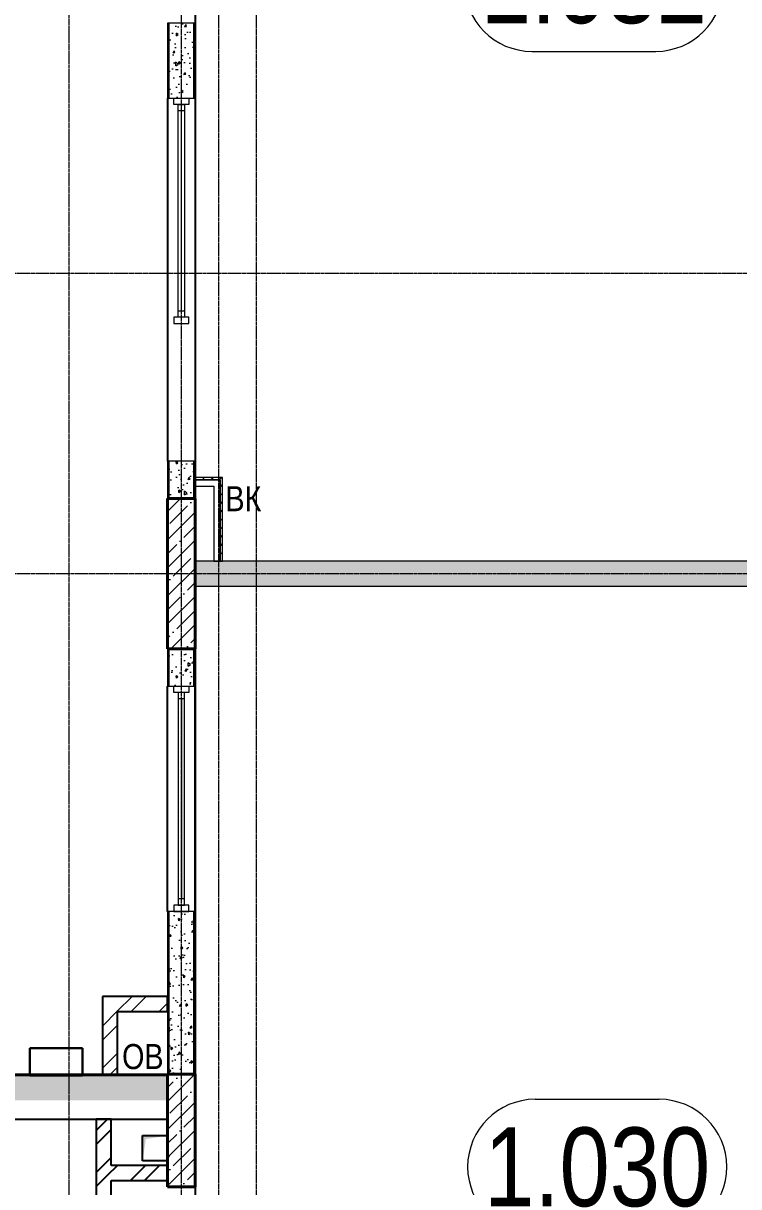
# Model space of a CAD drawing. Header units: millimetres. Extents: x -231292 to 573618, y -153144 to 564035.
# Drawn here: x 19920 to 25637, y -124345 to -115045 of the extents above; entities that cross this region are included whole.
import ezdxf
from ezdxf.enums import TextEntityAlignment as Align

# ---------------------------------------------------------------- set-up
doc = ezdxf.new("R2010")
doc.units = ezdxf.units.MM
doc.linetypes.add('CENTER2', pattern=[28.575, 19.05, -3.175, 3.175, -3.175])
doc.linetypes.add('HIDDEN2', pattern=[4.7625, 3.175, -1.5875])
doc.layers.get('0').update_dxf_attribs({"color": 250})
doc.layers.get('Defpoints').update_dxf_attribs({"color": 250})
for name, color, linetype, lineweight in [('АР_Area', 250, 'Continuous', 5), ('АР_Колонны', 250, 'Continuous', 35), ('АР_Окна', 250, 'Continuous', 5), ('АР_Стены ГКЛ', 250, 'Continuous', 15), ('АР_Стены ЖБ', 250, 'Continuous', 35), ('АР_Стены кирпич', 250, 'Continuous', 20), ('АР_Стены ПЕНОблок', 250, 'Continuous', 20), ('АР_Тонкая', 250, 'Continuous', 5), ('АР_Штриховка', 250, 'Continuous', 0), ('ВК_Шахты', 5, 'Continuous', 9), ('ОВ_Отопление', 250, 'Continuous', 0), ('РД_Оси_100', 250, 'Continuous', 0), ('РД_проем_инж перемыч_фахверк', 250, 'Continuous', 18)]:
    doc.layers.add(name, color=color, linetype=linetype, lineweight=lineweight)
doc.layers.add('МАГНИТЫ', color=7, linetype='Continuous', lineweight=30, true_color=0xd100d1)
doc.layers.add('РД_Витраж_вн', color=250, linetype='Continuous')
doc.layers.add('РД_Проем', color=250, linetype='Continuous', lineweight=0, plot=False)
doc.styles.add('style1', font='ARIALN.TTF')
pattern_1 = [(95, (8883.46, -162345.28), (140.09465, 117.5534), [19.05, -209.55]), (40, (8883.46, -162345.28), (-160.01845, 110.1767), [15.24, -167.6406]), (145.45144, (8895.13, -162335.49), (-19.9238, 227.7301), [16.19, -178.09024]), (91.1842, (8847.54, -162309.36), (221.4102, 161.9534), [28.575, -314.325]), (141.63556, (8866, -162295.87), (-7.0866, 342.8268), [24.285, -267.1356]), (36.18415, (8847.54, -162309.36), (-7.0866, 342.8268), [22.86, -251.4597]), (66, (8874.48, -162300.38), (179.52, 34.89515), [19.05, -209.55]), (11, (8874.48, -162300.38), (-86.5399, 173.9412), [15.24, -167.64]), (116.45145, (8889.44, -162297.47), (92.98005, 208.83634), [16.19, -178.08994]), (82.5, (8883.46, -162345.28), (-57.60547, 61.97341), [0, -165.608, 0, -170.18, 0, -168.275]), (52.5, (8883.46, -162345.28), (-23.58973, 118.087), [0, -97.028, 0, -161.798, 0, -64.135]), (12.5, (8843.406, -162385.335), (99.92786, 91.8262), [0, -63.5, 0, -198.12, 0, -262.89]), (2.5, (8825.45, -162403.3), (86.7639, 122.7224), [0, -82.55, 0, -131.572, 0, -186.69])]
pattern_2 = [(45, (8883.46, -162345.28), (-112.2532, 112.2532), []), (45, (8995.71, -162345.28), (-112.2532, 112.2532), [198.4375, -39.6875, 0, -39.6875])]

# ---------------------------------------------------------------- blocks, each defined once
blk = doc.blocks.new('MOK-МаркаПом_овал_ареал')
for p, q in [((-2.75, 3), (2.75, 3)), ((-2.75, -3), (2.75, -3))]:
    blk.add_line(p, q)
for centre, radius, start, end in [((-2.75, 0), 3, 90, 270), ((2.75, 0), 3, 270, 90), ((-3.75, 0), 3.5, 0, 0.001)]:
    blk.add_arc(centre, radius, start, end)
at = {"color": 0, "style": 'style1'}
blk.add_attdef('АР-ПОМЕЩЕНИЕ:НОМЕР', text='', height=3.5, dxfattribs=at).set_placement((0, 0), align=Align.MIDDLE)
at = {"layer": 'Defpoints', "color": 2, "style": 'style1'}
blk.add_attdef('АР-ПОМЕЩЕНИЕ:НАИМЕНОВАНИЕ', text='', height=1, dxfattribs=at).set_placement((-0.094, -4.814), align=Align.MIDDLE)
blk = doc.blocks.new('оси_рен')
at = {"layer": 'РД_Оси_100', "color": 251, "linetype": 'CENTER2', "true_color": 0x636466}
for p, q in [((1225207.916, 167713.25), (1189697.958, 167713.25)), ((1225207.916, 165313.25), (1189697.958, 165313.25))]:
    blk.add_line(p, q, dxfattribs=at)
for points in [[(1207052.916, 223268.25), (1207052.916, 135558.25)], [(1207952.916, 135558.25), (1207952.916, 223268.25)], [(1208252.916, 135558.25), (1208252.916, 223268.25)], [(1208552.916, 135558.25), (1208552.916, 223268.25)]]:
    blk.add_lwpolyline(points, dxfattribs=at)

msp = doc.modelspace()

# ---------------------------------------------------------------- hatches: boundary and pattern name
at = {"layer": 'АР_Стены ГКЛ', "linetype": 'Continuous', "lineweight": 0, "true_color": 0x000000}
h = msp.add_hatch(dxfattribs=at)
h.set_pattern_fill('ANSI31', color=18, scale=15, angle=-360, style=0)
h.set_pattern_definition([(45, (8883.46, -162345.283), (-33.67596, 33.67596), [])])
h.paths.add_polyline_path([(21283.458, -118675.283), (21283.458, -118695.283), (21493.458, -118695.283), (21513.458, -118675.283)], flags=0)
h = msp.add_hatch(dxfattribs=at)
h.set_pattern_fill('ANSI31', color=18, scale=15, angle=-360, style=0)
h.set_pattern_definition([(45, (8883.46, -162345.283), (-33.67596, 33.67596), [])])
h.paths.add_polyline_path([(21513.458, -118675.283), (21493.458, -118695.283), (21493.458, -119345.283), (21513.458, -119345.283)], flags=0)
at = {"layer": 'АР_Штриховка', "linetype": 'Continuous', "lineweight": 0, "true_color": 0x000000}
h = msp.add_hatch(dxfattribs=at)
h.set_pattern_fill('AR-CONC', color=18, angle=-315, style=0)
h.set_pattern_definition([(95, (8883.46, -162345.28), (140.09465, 117.5534), [19.05, -209.55]), (40, (8883.46, -162345.28), (-160.01845, 110.1767), [15.24, -167.6406]), (145.45144, (8895.13, -162335.49), (-19.9238, 227.7301), [16.19, -178.09024]), (91.1842, (8847.54, -162309.36), (221.4102, 161.9534), [28.575, -314.325]), (141.63556, (8866, -162295.87), (-7.0866, 342.8268), [24.285, -267.1356]), (36.18415, (8847.54, -162309.36), (-7.0866, 342.8268), [22.86, -251.4597]), (66, (8874.48, -162300.38), (179.52, 34.89515), [19.05, -209.55]), (11, (8874.48, -162300.38), (-86.5399, 173.9412), [15.24, -167.64]), (116.45144, (8889.44, -162297.47), (92.98005, 208.83634), [16.19, -178.08994]), (82.5, (8883.46, -162345.28), (-57.60547, 61.97341), [0, -165.608, 0, -170.18, 0, -168.275]), (52.5, (8883.46, -162345.28), (-23.58973, 118.087), [0, -97.028, 0, -161.798, 0, -64.135]), (12.5, (8843.406, -162385.335), (99.92786, 91.8262), [0, -63.5, 0, -198.12, 0, -262.89]), (2.5, (8825.45, -162403.3), (86.7639, 122.7224), [0, -82.55, 0, -131.572, 0, -186.69])])
h.paths.add_polyline_path([(21283.458, -115045.283), (21083.458, -115045.283), (21083.458, -115645.283), (21283.458, -115645.283)], flags=0)
h.paths.add_polyline_path([(21283.458, -118545.283), (21083.458, -118545.283), (21083.458, -118845.283), (21283.458, -118845.283)], flags=0)
at = {"layer": 'АР_Штриховка', "linetype": 'Continuous', "lineweight": 5, "true_color": 0x000000}
h = msp.add_hatch(dxfattribs=at)
h.set_pattern_fill('ANSI35', color=18, scale=25, style=0)
h.set_pattern_definition(pattern_2)
h.paths.add_polyline_path([(21073.458, -120045.283), (21293.458, -120045.283), (21293.458, -118845.283), (21073.458, -118845.283)], flags=0)
at = {"layer": 'АР_Штриховка', "linetype": 'Continuous', "lineweight": 0, "true_color": 0x000000}
h = msp.add_hatch(dxfattribs=at)
h.set_pattern_fill('AR-CONC', color=18, angle=405, style=0)
h.set_pattern_definition(pattern_1)
h.paths.add_polyline_path([(28863.458, -119545.283), (28863.458, -119345.283), (21293.458, -119345.283), (21293.458, -119545.283)], flags=0)
h = msp.add_hatch(dxfattribs=at)
h.set_pattern_fill('AR-CONC', color=18, angle=45, style=0)
h.set_pattern_definition([(95, (8883.46, -162345.28), (140.09465, 117.5534), [19.05, -209.55]), (40, (8883.46, -162345.28), (-160.01845, 110.1767), [15.24, -167.6406]), (145.45144, (8895.13, -162335.49), (-19.9238, 227.7301), [16.19, -178.09024]), (91.1842, (8847.54, -162309.36), (221.4102, 161.9534), [28.575, -314.325]), (141.63556, (8866, -162295.87), (-7.0866, 342.8268), [24.285, -267.1356]), (36.18415, (8847.54, -162309.36), (-7.0866, 342.8268), [22.86, -251.4597]), (66, (8874.48, -162300.38), (179.52, 34.89515), [19.05, -209.55]), (11, (8874.48, -162300.38), (-86.5399, 173.9412), [15.24, -167.64]), (116.45145, (8889.44, -162297.47), (92.98005, 208.83634), [16.19, -178.0899]), (82.5, (8883.46, -162345.28), (-57.60547, 61.97341), [0, -165.608, 0, -170.18, 0, -168.275]), (52.5, (8883.46, -162345.28), (-23.58973, 118.087), [0, -97.028, 0, -161.798, 0, -64.135]), (12.5, (8843.406, -162385.335), (99.92786, 91.8262), [0, -63.5, 0, -198.12, 0, -262.89]), (2.5, (8825.45, -162403.3), (86.7639, 122.7224), [0, -82.55, 0, -131.572, 0, -186.69])])
h.paths.add_polyline_path([(21083.458, -123445.283), (21283.458, -123445.283), (21283.458, -122145.283), (21083.458, -122145.283)], flags=0)
h.paths.add_polyline_path([(21083.458, -120345.283), (21283.458, -120345.283), (21283.458, -120045.283), (21083.458, -120045.283)], flags=0)
h = msp.add_hatch(dxfattribs=at)
h.set_pattern_fill('ANSI32', color=18, scale=25, style=0)
h.set_pattern_definition([(45, (8883.46, -162345.28), (-168.3798, 168.3798), []), (45, (8995.7, -162345.28), (-168.3798, 168.3798), [])])
h.paths.add_polyline_path([(20553.458, -123445.283), (20673.458, -123445.283), (20673.458, -122945.283), (20553.458, -122825.283)], flags=0)
h = msp.add_hatch(dxfattribs=at)
h.set_pattern_fill('ANSI32', color=18, scale=25, style=0)
h.set_pattern_definition([(45, (8883.46, -162345.28), (-168.3798, 168.3798), []), (45, (8995.7, -162345.28), (-168.3798, 168.3798), [])])
h.paths.add_polyline_path([(20553.458, -122825.283), (20673.458, -122945.283), (21073.458, -122945.283), (21073.458, -122825.283)], flags=0)
h = msp.add_hatch(dxfattribs=at)
h.set_pattern_fill('AR-CONC', color=18, angle=405, style=0)
h.set_pattern_definition(pattern_1)
h.paths.add_polyline_path([(21073.458, -123655.283), (21073.458, -123455.283), (20673.458, -123455.283), (20673.458, -123655.283)], flags=0)
h.paths.add_polyline_path([(20673.458, -123655.283), (20673.458, -123455.283), (19853.458, -123455.283), (19853.458, -123655.283)], flags=0)
h.paths.add_polyline_path([(17853.458, -123655.283), (17853.458, -123455.283), (17193.458, -123455.283), (17193.458, -123655.283)], flags=0)
h.paths.add_polyline_path([(17193.458, -123655.283), (17193.458, -123455.283), (16783.458, -123455.283), (16733.458, -123518.616), (16783.458, -123655.283)], flags=0)
at = {"layer": 'АР_Штриховка', "linetype": 'Continuous', "lineweight": 5, "true_color": 0x000000}
h = msp.add_hatch(dxfattribs=at)
h.set_pattern_fill('ANSI35', color=18, scale=25, style=0)
h.set_pattern_definition(pattern_2)
h.paths.add_polyline_path([(21073.458, -124345.283), (21293.458, -124345.283), (21293.458, -123445.283), (21073.458, -123445.283)], flags=0)
at = {"layer": 'АР_Штриховка', "linetype": 'Continuous', "lineweight": 25, "true_color": 0x000000}
h = msp.add_hatch(dxfattribs=at)
h.set_pattern_fill('ANSI32', color=18, scale=25, style=0)
h.set_pattern_definition([(45, (-195364.72, -285208.53), (-168.3798, 168.3798), []), (45, (-195252.47, -285208.53), (-168.3798, 168.3798), [])])
h.paths.add_polyline_path([(20503.456, -126415.283), (20623.456, -126295.283), (20623.456, -126215.283), (20503.456, -126215.283)], flags=0)
h.paths.add_polyline_path([(20503.458, -125615.283), (20623.458, -125615.283), (20623.458, -125495.283), (20503.458, -125495.283)], flags=0)
h.paths.add_polyline_path([(20503.46, -124895.282), (20623.46, -124895.283), (20623.461, -124295.282), (20593.461, -124255.282), (20503.461, -124295.281)], flags=0)
h.paths.add_polyline_path([(20503.461, -124295.281), (20593.461, -124255.282), (20623.461, -124175.282), (20623.462, -123804.914), (20503.462, -123804.914)], flags=0)
h = msp.add_hatch(dxfattribs=at)
h.set_pattern_fill('ANSI32', color=18, scale=25, style=0)
h.set_pattern_definition([(45, (-195364.72, -285208.53), (-168.3798, 168.3798), []), (45, (-195252.47, -285208.53), (-168.3798, 168.3798), [])])
h.paths.add_polyline_path([(20623.461, -124175.282), (20593.461, -124255.282), (20623.461, -124295.282), (21073.458, -124295.282), (21073.458, -124175.282)], flags=0)

# ---------------------------------------------------------------- linework, layer by layer
at = {"color": 18, "linetype": 'Continuous', "lineweight": 25, "true_color": 0x000000}
for p, q in [((20873.458, -124136.989), (20873.458, -123936.989)), ((20873.458, -123936.989), (21073.458, -123936.989)), ((20873.458, -124136.989), (20873.458, -123936.989)), ((20873.458, -123936.989), (21073.458, -123936.989)), ((21073.458, -123936.989), (21073.458, -124136.989)), ((21073.458, -123936.989), (21073.458, -124136.989)), ((21073.458, -124136.989), (20873.458, -124136.989)), ((21073.458, -124136.989), (20873.458, -124136.989))]:
    msp.add_line(p, q, dxfattribs=at)
msp.add_lwpolyline([(21293.458, -128645.283), (28863.458, -128645.283), (28863.458, -110245.283), (21293.458, -110245.283)], close=True)
msp.add_solid([(20873.458, -124136.989), (20873.458, -123936.989), (20900.388, -123964.304), (21073.458, -123936.989)], dxfattribs=at)
msp.add_solid([(20873.458, -124136.989), (20873.458, -123936.989), (20900.388, -123964.304), (21073.458, -123936.989)], dxfattribs=at)
at = {"layer": 'АР_Колонны', "color": 18, "linetype": 'HIDDEN2', "lineweight": 25, "true_color": 0x000000}
for p, q in [((21073.458, -118845.283), (21293.458, -118845.283)), ((21073.458, -120045.283), (21073.458, -118845.283)), ((21293.458, -118845.283), (21293.458, -120045.283)), ((21293.458, -120045.283), (21073.458, -120045.283)), ((21073.458, -123445.283), (21293.458, -123445.283)), ((21073.458, -124345.283), (21073.458, -123445.283)), ((21293.458, -123445.283), (21293.458, -124345.283)), ((21293.458, -124345.283), (21073.458, -124345.283))]:
    msp.add_line(p, q, dxfattribs=at)
at = {"layer": 'АР_Колонны', "color": 18, "linetype": 'Continuous', "lineweight": 30, "true_color": 0x000000}
for p, q in [((21293.458, -118845.283), (21073.458, -118845.283)), ((21073.458, -118845.283), (21073.458, -120045.283)), ((21293.458, -120045.283), (21293.458, -118845.283)), ((21073.458, -120045.283), (21293.458, -120045.283)), ((21293.458, -123445.283), (21073.458, -123445.283)), ((21073.458, -123445.283), (21073.458, -124345.283)), ((21293.458, -124345.283), (21293.458, -123445.283)), ((21073.458, -124345.283), (21293.458, -124345.283))]:
    msp.add_line(p, q, dxfattribs=at)
at = {"layer": 'АР_Окна', "color": 18, "linetype": 'Continuous', "lineweight": 5, "true_color": 0x000000}
for p, q in [((21073.458, -117445.294), (21073.458, -115645.294)), ((21293.458, -117445.294), (21293.458, -115645.294)), ((21208.458, -115745.294), (21158.458, -115745.294)), ((21183.458, -117345.294), (21183.458, -115745.294)), ((21208.458, -117345.294), (21158.458, -117345.294)), ((21073.458, -120345.283), (21073.458, -122145.283)), ((21293.458, -120345.283), (21293.458, -122145.283)), ((21208.458, -120445.283), (21158.458, -120445.283)), ((21183.458, -120445.283), (21183.458, -122045.283)), ((21208.458, -122045.283), (21158.458, -122045.283))]:
    msp.add_line(p, q, dxfattribs=at)
for points in [[(21123.458, -115695.294), (21123.458, -115645.294), (21243.458, -115645.294), (21243.458, -115695.294)], [(21208.458, -117395.294), (21158.458, -117395.294), (21158.458, -115695.294), (21208.458, -115695.294)], [(21123.458, -117395.294), (21123.458, -117445.294), (21243.458, -117445.294), (21243.458, -117395.294)], [(21123.458, -120395.283), (21123.458, -120345.283), (21243.458, -120345.283), (21243.458, -120395.283)], [(21208.458, -120395.283), (21158.458, -120395.283), (21158.458, -122095.283), (21208.458, -122095.283)], [(21123.458, -122095.283), (21123.458, -122145.283), (21243.458, -122145.283), (21243.458, -122095.283)]]:
    msp.add_lwpolyline(points, close=True, dxfattribs=at)
at = {"layer": 'АР_Стены ГКЛ', "color": 18, "linetype": 'Continuous', "lineweight": 5, "true_color": 0x000000}
for p, q in [((21283.458, -118675.283), (21283.458, -118695.283)), ((21513.458, -118675.283), (21283.458, -118675.283)), ((21283.458, -118695.283), (21283.458, -118745.283)), ((21493.458, -118695.283), (21283.458, -118695.283)), ((21283.458, -118695.283), (21493.458, -118695.283)), ((21283.458, -118745.283), (21443.458, -118745.283)), ((21443.458, -118745.283), (21443.458, -119345.283)), ((21493.458, -119345.283), (21493.458, -118695.283)), ((21493.458, -118695.283), (21493.458, -119345.283)), ((21513.458, -119345.283), (21513.458, -118675.283)), ((21443.458, -119345.283), (21493.458, -119345.283)), ((21493.458, -119345.283), (21513.458, -119345.283))]:
    msp.add_line(p, q, dxfattribs=at)
at = {"layer": 'АР_Стены ЖБ', "color": 18, "linetype": 'Continuous', "lineweight": 40, "true_color": 0x000000}
for p, q in [((21293.458, -118845.283), (21073.458, -118845.283)), ((21073.458, -118845.283), (21073.458, -120045.283)), ((21293.458, -120045.283), (21293.458, -118845.283)), ((21073.458, -120045.283), (21293.458, -120045.283)), ((21293.458, -123445.283), (21073.458, -123445.283)), ((21073.458, -123445.283), (21073.458, -124345.283)), ((21293.458, -124345.283), (21293.458, -123445.283)), ((21073.458, -124345.283), (21293.458, -124345.283))]:
    msp.add_line(p, q, dxfattribs=at)
at = {"layer": 'АР_Стены кирпич', "color": 18, "linetype": 'Continuous', "lineweight": 25, "true_color": 0x000000}
for p, q in [((20553.458, -122825.283), (20553.458, -123445.283)), ((21073.458, -122825.283), (20553.458, -122825.283)), ((21073.458, -122945.283), (21073.458, -122825.283)), ((20673.458, -123445.283), (20673.458, -122945.283)), ((20673.458, -122945.283), (21073.458, -122945.283)), ((20553.458, -123445.283), (20673.458, -123445.283)), ((20503.462, -123804.914), (20503.461, -124295.281)), ((20623.462, -123804.914), (20503.462, -123804.914)), ((20623.461, -124175.282), (20623.462, -123804.914)), ((21073.458, -124175.282), (20623.461, -124175.282)), ((21073.458, -124295.282), (21073.458, -124175.282)), ((20503.461, -124295.281), (20503.46, -124895.282)), ((20623.46, -124895.283), (20623.461, -124295.282)), ((20623.461, -124295.282), (21073.458, -124295.282))]:
    msp.add_line(p, q, dxfattribs=at)
at = {"layer": 'АР_Стены ПЕНОблок', "color": 18, "linetype": 'Continuous', "lineweight": 20, "true_color": 0x000000}
for p, q in [((21283.458, -115045.283), (21083.458, -115045.283)), ((21083.458, -115045.283), (21083.458, -115645.283)), ((21283.458, -115645.283), (21283.458, -115045.283)), ((21083.458, -115645.283), (21283.458, -115645.283)), ((21283.458, -118545.283), (21083.458, -118545.283)), ((21083.458, -118545.283), (21083.458, -118845.283)), ((21283.458, -118845.283), (21283.458, -118545.283)), ((21083.458, -118845.283), (21283.458, -118845.283)), ((28863.458, -119345.283), (21293.458, -119345.283)), ((21293.458, -119345.283), (21293.458, -119545.283)), ((21293.458, -119545.283), (28863.458, -119545.283)), ((21283.458, -120045.283), (21083.458, -120045.283)), ((21083.458, -120045.283), (21083.458, -120345.283)), ((21283.458, -120345.283), (21283.458, -120045.283)), ((21083.458, -120345.283), (21283.458, -120345.283)), ((21283.458, -122145.283), (21083.458, -122145.283)), ((21083.458, -122145.283), (21083.458, -123445.283)), ((21283.458, -123445.283), (21283.458, -122145.283)), ((20673.458, -123455.283), (19853.458, -123455.283)), ((21073.458, -123455.283), (20673.458, -123455.283)), ((21073.458, -123655.283), (21073.458, -123455.283)), ((21083.458, -123445.283), (21283.458, -123445.283))]:
    msp.add_line(p, q, dxfattribs=at)
at = {"layer": 'АР_Стены ПЕНОблок', "color": 18, "linetype": 'Continuous', "lineweight": 25, "true_color": 0x000000}
for p, q in [((19853.458, -123805.283), (20673.458, -123805.283)), ((20673.458, -123805.283), (21073.458, -123805.283))]:
    msp.add_line(p, q, dxfattribs=at)
at = {"layer": 'АР_Тонкая', "color": 18, "linetype": 'Continuous', "lineweight": 0, "true_color": 0x000000}
for p, q in [((21083.458, -115045.283), (21073.458, -115045.283)), ((21073.458, -115045.283), (21073.458, -115645.283)), ((21083.458, -115645.283), (21083.458, -115045.283)), ((21293.458, -115045.283), (21283.458, -115045.283)), ((21283.458, -115045.283), (21283.458, -115645.283)), ((21293.458, -115645.283), (21293.458, -115045.283)), ((21073.458, -115645.283), (21083.458, -115645.283)), ((21283.458, -115645.283), (21293.458, -115645.283)), ((21083.458, -118545.283), (21073.458, -118545.283)), ((21073.458, -118545.283), (21073.458, -118845.283)), ((21083.458, -118845.283), (21083.458, -118545.283)), ((21293.458, -118545.283), (21283.458, -118545.283)), ((21283.458, -118545.283), (21283.458, -118845.283)), ((21293.458, -118845.283), (21293.458, -118545.283)), ((21073.458, -118845.283), (21083.458, -118845.283)), ((21283.458, -118845.283), (21293.458, -118845.283)), ((21083.458, -120045.283), (21073.458, -120045.283)), ((21073.458, -120045.283), (21073.458, -120345.283)), ((21083.458, -120345.283), (21083.458, -120045.283)), ((21293.458, -120045.283), (21283.458, -120045.283)), ((21283.458, -120045.283), (21283.458, -120345.283)), ((21293.458, -120345.283), (21293.458, -120045.283)), ((21073.458, -120345.283), (21083.458, -120345.283)), ((21283.458, -120345.283), (21293.458, -120345.283)), ((21083.458, -122145.283), (21073.458, -122145.283)), ((21073.458, -122145.283), (21073.458, -123445.283)), ((21083.458, -123445.283), (21083.458, -122145.283)), ((21293.458, -122145.283), (21283.458, -122145.283)), ((21283.458, -122145.283), (21283.458, -123445.283)), ((21293.458, -123445.283), (21293.458, -122145.283)), ((20673.458, -123445.283), (19853.458, -123445.283)), ((19853.458, -123455.283), (20673.458, -123455.283)), ((21073.458, -123445.283), (20673.458, -123445.283)), ((20673.458, -123455.283), (21073.458, -123455.283)), ((21073.458, -123455.283), (21073.458, -123445.283)), ((21073.458, -123445.283), (21083.458, -123445.283)), ((21283.458, -123445.283), (21293.458, -123445.283))]:
    msp.add_line(p, q, dxfattribs=at)
at = {"layer": 'АР_Штриховка', "color": 18, "linetype": 'Continuous', "lineweight": 25, "true_color": 0x000000}
msp.add_line((21073.458, -124111.185), (21087.517, -124097.126), dxfattribs=at)
at = {"layer": 'МАГНИТЫ', "color": 18, "lineweight": 30, "true_color": 0x000000}
for p, q in [((20393.458, -123238.611), (19973.784, -123238.611)), ((19973.784, -123238.611), (19973.784, -123455.283)), ((20393.458, -123238.611), (19973.784, -123238.611)), ((19973.784, -123238.611), (19973.784, -123455.283)), ((20393.458, -123455.283), (20393.458, -123238.611)), ((20393.458, -123455.283), (20393.458, -123238.611)), ((19973.784, -123455.283), (20393.458, -123455.283)), ((19973.784, -123455.283), (20393.458, -123455.283))]:
    msp.add_line(p, q, dxfattribs=at)
at = {"layer": 'РД_Витраж_вн', "color": 18, "linetype": 'Continuous', "lineweight": 25, "true_color": 0x000000}
for p, q in [((21073.458, -115645.283), (21073.458, -118545.283)), ((21293.458, -115645.283), (21293.458, -118545.283)), ((21073.458, -122145.283), (21073.458, -120345.283)), ((21293.458, -122145.283), (21293.458, -120345.283))]:
    msp.add_line(p, q, dxfattribs=at)
at = {"layer": 'РД_Проем', "color": 18, "linetype": 'Continuous', "lineweight": 0, "true_color": 0x000000}
for p, q in [((21073.458, -115645.283), (21073.458, -118545.283)), ((21293.458, -115645.283), (21293.458, -118545.283)), ((21073.458, -122145.283), (21073.458, -120345.283)), ((21293.458, -122145.283), (21293.458, -120345.283))]:
    msp.add_line(p, q, dxfattribs=at)
at = {"layer": 'РД_проем_инж перемыч_фахверк', "color": 18, "linetype": 'Continuous', "lineweight": 18, "true_color": 0x000000}
for p, q in [((21073.458, -115645.294), (21073.458, -118545.294)), ((21293.458, -115645.294), (21293.458, -118545.294)), ((21073.458, -120345.294), (21073.458, -122145.294)), ((21293.458, -120345.294), (21293.458, -122145.294))]:
    msp.add_line(p, q, dxfattribs=at)

# ---------------------------------------------------------------- block references
at = {"rotation": 359.999868838025}
msp.add_blockref('оси_рен', (-1186769.82, -284755.728), dxfattribs=at)
at = {"layer": 'АР_Area', "color": 18, "linetype": 'Continuous', "lineweight": 5, "true_color": 0x000000}
ref = msp.add_blockref('MOK-МаркаПом_овал_ареал', (24479.497, -114729.741), dxfattribs=dict(at, xscale=180, yscale=180, zscale=100))
ref.add_attrib('АР-ПОМЕЩЕНИЕ:НОМЕР', '1.032', dxfattribs={"layer": '0', "color": 0, "height": 630, "style": 'style1'}).set_placement((24479.497, -114729.741), align=Align.MIDDLE)
ref = msp.add_blockref('MOK-МаркаПом_овал_ареал', (24505.905, -124186.433), dxfattribs=dict(at, xscale=180, yscale=180, zscale=100))
ref.add_attrib('АР-ПОМЕЩЕНИЕ:НОМЕР', '1.030', dxfattribs={"layer": '0', "color": 0, "height": 630, "style": 'style1'}).set_placement((24505.905, -124186.433), align=Align.MIDDLE)

# ---------------------------------------------------------------- texts
at = {"layer": 'ВК_Шахты', "color": 18, "lineweight": 50, "true_color": 0x000000, "style": 'style1'}
msp.add_text('ВК', height=200, dxfattribs=at).set_placement((21535.703, -118945.67))
at = {"layer": 'ОВ_Отопление', "color": 18, "lineweight": 50, "true_color": 0x000000, "style": 'style1'}
msp.add_text('ОВ', height=200, dxfattribs=at).set_placement((20710.089, -123404.72))

doc.saveas('drawing.dxf')
